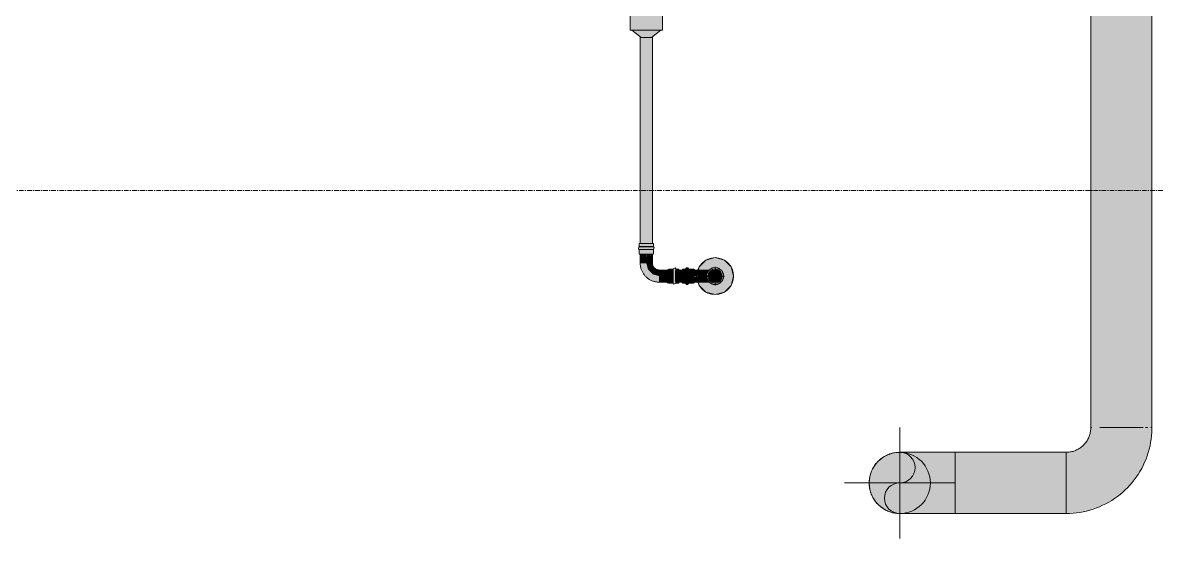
# Model space of a CAD drawing. Header units: inches. Extents: x -3679 to 241, y -496 to 1784.
# Drawn here: x -131 to -8.2, y 7.4 to 63.2 of the extents above; entities that cross this region are included whole.
import ezdxf

# ---------------------------------------------------------------- set-up
doc = ezdxf.new("R2010")
doc.units = ezdxf.units.IN
doc.header["$MEASUREMENT"] = 0
doc.linetypes.add('Grid Line', pattern=[0.875, 0.5, -0.125, 0.125, -0.125])
for name, color, linetype, lineweight in [('A-ANNO-NOTE', 250, 'Continuous', 9), ('P-PIPE', 1, 'Continuous', 9), ('P-PIPE-CNTR', 1, 'Continuous', 9), ('S-GRID', 8, 'Continuous', 9)]:
    doc.layers.add(name, color=color, linetype=linetype, lineweight=lineweight)

# ---------------------------------------------------------------- blocks, each defined once
blk = doc.blocks.new('Elbow - Welded - Generic - Standard-1141749-LOWER PARKING')
at = {"layer": 'P-PIPE'}
blk.add_hatch(color=256, dxfattribs=at).paths.add_polyline_path([(-17.99, 10.04), (-15.92, 10.27), (-13.95, 10.96), (-12.19, 12.07), (-10.72, 13.54), (-9.61, 15.3), (-8.92, 17.27), (-8.69, 19.34), (-9.65, 19.34), (-15.31, 19.34), (-15.52, 18.31), (-16.1, 17.45), (-16.96, 16.87), (-17.99, 16.67), (-17.98, 15.54), (-17.98, 10.13)], flags=0)
at = {"layer": 'P-PIPE', "flags": 128}
for points in [[(-15.31, 19.34), (-15.32, 19.23), (-15.32, 19.12), (-15.33, 19.02), (-15.35, 18.91), (-15.37, 18.81), (-15.39, 18.7), (-15.42, 18.6), (-15.45, 18.5), (-15.49, 18.4), (-15.53, 18.3), (-15.57, 18.2), (-15.62, 18.1), (-15.67, 18.01), (-15.72, 17.92), (-15.78, 17.83), (-15.84, 17.74), (-15.91, 17.66), (-15.98, 17.58), (-16.05, 17.5), (-16.08, 17.47)], [(-11.34, 12.83), (-11.09, 13.1), (-10.84, 13.38), (-10.61, 13.67), (-10.39, 13.97), (-10.18, 14.28), (-9.99, 14.6), (-9.8, 14.92), (-9.63, 15.25), (-9.48, 15.59), (-9.33, 15.93), (-9.2, 16.28), (-9.09, 16.64), (-8.99, 16.99), (-8.9, 17.35), (-8.83, 17.72), (-8.77, 18.09), (-8.73, 18.46), (-8.7, 18.83), (-8.69, 19.2), (-8.69, 19.34)], [(-16.08, 17.47), (-16.15, 17.39), (-16.23, 17.32), (-16.31, 17.25), (-16.4, 17.19), (-16.49, 17.13), (-16.58, 17.07), (-16.67, 17.01), (-16.76, 16.96), (-16.86, 16.92), (-16.96, 16.87), (-17.05, 16.83), (-17.16, 16.8), (-17.26, 16.77), (-17.36, 16.74), (-17.47, 16.72), (-17.57, 16.7), (-17.68, 16.68), (-17.78, 16.67), (-17.89, 16.67), (-17.99, 16.67)], [(-17.99, 10.04), (-17.61, 10.05), (-17.24, 10.07), (-16.87, 10.11), (-16.5, 10.16), (-16.14, 10.23), (-15.78, 10.31), (-15.42, 10.4), (-15.06, 10.51), (-14.71, 10.64), (-14.37, 10.77), (-14.03, 10.93), (-13.69, 11.09), (-13.37, 11.27), (-13.05, 11.46), (-12.74, 11.66), (-12.43, 11.88), (-12.14, 12.11), (-11.86, 12.35), (-11.58, 12.6), (-11.34, 12.83)]]:
    blk.add_lwpolyline(points, dxfattribs=at)
at = {"layer": 'P-PIPE'}
for centre, major_axis, ratio, start_param, end_param in [((-12, 19.34), (3.31, 0), 0.002083, 2.937265, 3.139553), ((-12, 19.34), (3.31, 0), 0.002083, 0, 0.259759), ((-17.99, 13.35), (0, 3.31), 0.00204, 6.023469, 6.283185), ((-17.99, 13.35), (0, 3.31), 0.00204, 5.76167, 6.021677), ((-17.99, 13.35), (0, 3.31), 0.00204, 5.49987, 5.75974), ((-17.99, 13.35), (0, 3.31), 0.00204, 5.238071, 5.497874), ((-17.99, 13.35), (0, 3.31), 0.00204, 4.976272, 5.236031), ((-17.99, 13.35), (0, 3.31), 0.00204, 4.714472, 4.974197), ((-17.99, 13.35), (0, 3.31), 0.00204, 4.452673, 4.712366), ((-17.99, 13.35), (0, 3.31), 0.00204, 4.190874, 4.450532), ((-17.99, 13.35), (0, 3.31), 0.00204, 3.929074, 4.188689), ((-17.99, 13.35), (0, 3.31), 0.00204, 3.143676, 3.344434), ((-17.99, 13.35), (0, 3.31), 0.00204, 3.667275, 3.926824), ((-17.99, 13.35), (0, 3.31), 0.00204, 3.405475, 3.664889)]:
    blk.add_ellipse(centre, major_axis=major_axis, ratio=ratio, start_param=start_param, end_param=end_param, dxfattribs=at)
blk = doc.blocks.new('Elbow - Welded - Generic - Standard-1141763-LOWER PARKING')
at = {"layer": 'P-PIPE'}
h = blk.add_hatch(color=256, dxfattribs=at)
h.paths.add_polyline_path([(-36, 10.04), (-35.14, 10.15), (-34.34, 10.48), (-33.66, 11.01), (-33.13, 11.7), (-32.8, 12.5), (-32.69, 13.36), (-32.8, 14.21), (-33.13, 15.01), (-33.66, 15.7), (-34.35, 16.22), (-35.15, 16.55), (-36.01, 16.67), (-36.86, 16.55), (-37.66, 16.22), (-38.34, 15.69), (-38.87, 15.01), (-39.2, 14.21), (-39.31, 13.35), (-39.2, 12.49), (-38.87, 11.7), (-38.34, 11.01), (-37.66, 10.48), (-36.86, 10.15), (-36.01, 10.04)], flags=0)
h.paths.add_polyline_path([(-36, 10.04), (-36.86, 10.15), (-37.66, 10.48), (-38.34, 11.01), (-38.87, 11.7), (-39.2, 12.5), (-39.31, 13.36), (-39.2, 14.21), (-38.87, 15.01), (-38.34, 15.7), (-37.66, 16.22), (-36.86, 16.55), (-36, 16.67), (-35.14, 16.55), (-34.34, 16.22), (-33.66, 15.7), (-33.13, 15.01), (-32.8, 14.21), (-32.69, 13.35), (-32.8, 12.49), (-33.13, 11.69), (-33.66, 11.01), (-34.35, 10.48), (-35.15, 10.15)], flags=0)
blk.add_hatch(color=256, dxfattribs=at).paths.add_polyline_path([(-30.97, 13.35), (-30.01, 13.35), (-30.02, 16.67), (-35.57, 16.66), (-36, 16.67), (-35.14, 16.55), (-34.34, 16.22), (-33.66, 15.69), (-33.13, 15.01), (-32.8, 14.19), (-32.69, 13.35), (-31.04, 13.35)], flags=0)
h = blk.add_hatch(color=256, dxfattribs=at)
h.paths.add_polyline_path([(-30.01, 12.5), (-30.01, 12.5), (-30.01, 12.5)], flags=0)
h.paths.add_polyline_path([(-36, 10.04), (-30.02, 10.04), (-30.01, 11.01), (-30.01, 13.35), (-32.69, 13.35), (-32.8, 12.49), (-33.13, 11.7), (-33.66, 11.01), (-34.35, 10.48), (-35.14, 10.15), (-36, 10.04)], flags=0)
at = {"layer": 'P-PIPE', "flags": 128}
for points in [[(-39.31, 13.35), (-39.31, 13.49), (-39.3, 13.62), (-39.29, 13.75), (-39.27, 13.88), (-39.25, 14.01), (-39.22, 14.14), (-39.19, 14.27), (-39.15, 14.4), (-39.1, 14.52), (-39.05, 14.64), (-39, 14.76), (-38.94, 14.88), (-38.88, 15), (-38.81, 15.11), (-38.74, 15.22), (-38.66, 15.33), (-38.58, 15.44), (-38.49, 15.54), (-38.4, 15.64), (-38.31, 15.73), (-38.21, 15.82), (-38.11, 15.91), (-38.01, 15.99), (-37.9, 16.07), (-37.79, 16.14), (-37.68, 16.21), (-37.56, 16.27), (-37.44, 16.33), (-37.32, 16.39), (-37.2, 16.44), (-37.08, 16.49), (-36.95, 16.53), (-36.82, 16.56), (-36.69, 16.59), (-36.56, 16.62), (-36.43, 16.64), (-36.3, 16.65), (-36.17, 16.66), (-36.04, 16.67), (-36, 16.67)], [(-36, 16.67), (-36, 16.67), (-35.98, 16.67), (-35.96, 16.67), (-35.92, 16.67), (-35.88, 16.67), (-35.83, 16.67), (-35.77, 16.67), (-35.7, 16.67), (-35.62, 16.67), (-35.53, 16.67), (-35.43, 16.67), (-35.32, 16.67), (-35.21, 16.67), (-35.09, 16.67), (-34.95, 16.67), (-34.81, 16.67), (-34.67, 16.67), (-34.51, 16.67), (-34.35, 16.67), (-34.18, 16.67), (-34.01, 16.67), (-33.83, 16.67), (-33.64, 16.67), (-33.44, 16.67), (-33.24, 16.67), (-33.04, 16.67), (-32.83, 16.67), (-32.62, 16.67), (-32.4, 16.67), (-32.18, 16.67), (-31.95, 16.67), (-31.72, 16.67), (-31.49, 16.67), (-31.26, 16.67), (-31.02, 16.67), (-30.79, 16.67), (-30.55, 16.67), (-30.31, 16.67), (-30.07, 16.67), (-30.02, 16.67)], [(-36, 10.04), (-36.13, 10.04), (-36.27, 10.05), (-36.4, 10.06), (-36.53, 10.08), (-36.66, 10.11), (-36.79, 10.13), (-36.92, 10.17), (-37.04, 10.21), (-37.17, 10.25), (-37.29, 10.3), (-37.41, 10.36), (-37.53, 10.41), (-37.65, 10.48), (-37.76, 10.55), (-37.87, 10.62), (-37.98, 10.7), (-38.08, 10.78), (-38.19, 10.86), (-38.28, 10.95), (-38.38, 11.04), (-38.47, 11.14), (-38.55, 11.24), (-38.64, 11.35), (-38.72, 11.45), (-38.79, 11.56), (-38.86, 11.68), (-38.92, 11.79), (-38.98, 11.91), (-39.04, 12.03), (-39.09, 12.15), (-39.13, 12.28), (-39.18, 12.4), (-39.21, 12.53), (-39.24, 12.66), (-39.27, 12.79), (-39.29, 12.92), (-39.3, 13.05), (-39.31, 13.18), (-39.31, 13.32), (-39.31, 13.35)], [(-30.02, 10.04), (-30.26, 10.04), (-30.5, 10.04), (-30.73, 10.04), (-30.97, 10.04), (-31.21, 10.04), (-31.44, 10.04), (-31.67, 10.04), (-31.9, 10.04), (-32.13, 10.04), (-32.35, 10.04), (-32.57, 10.04), (-32.78, 10.04), (-32.99, 10.04), (-33.2, 10.04), (-33.4, 10.04), (-33.6, 10.04), (-33.78, 10.04), (-33.97, 10.04), (-34.14, 10.04), (-34.31, 10.04), (-34.48, 10.04), (-34.63, 10.04), (-34.78, 10.04), (-34.92, 10.04), (-35.06, 10.04), (-35.18, 10.04), (-35.3, 10.04), (-35.41, 10.04), (-35.51, 10.04), (-35.6, 10.04), (-35.68, 10.04), (-35.75, 10.04), (-35.82, 10.04), (-35.87, 10.04), (-35.92, 10.04), (-35.95, 10.04), (-35.98, 10.04), (-35.99, 10.04), (-36, 10.04), (-36, 10.04)]]:
    blk.add_lwpolyline(points, dxfattribs=at)
at = {"layer": 'P-PIPE'}
for start_param, end_param in [(4.712389, 6.283185), (3.141593, 4.712389)]:
    blk.add_ellipse((-30.02, 13.35), major_axis=(0, 3.31), ratio=0.00204, start_param=start_param, end_param=end_param, dxfattribs=at)
blk = doc.blocks.new('Victaulic-VicPress316-Elbow 90-45deg Style P568_P571 - Standard-1142365-LOWER PARKING')
at = {"layer": 'P-PIPE'}
for points in [[(-59.18, 35.74), (-59.18, 36.51), (-59.52, 36.51), (-59.52, 35.74), (-59.31, 35.74)], [(-59.18, 34.98), (-59.18, 35.74), (-59.52, 35.74), (-59.52, 34.98)], [(-58.89, 35.74), (-58.89, 36.51), (-58.94, 36.6), (-59.04, 36.65), (-59.14, 36.59), (-59.18, 36.51), (-59.18, 35.74), (-58.96, 35.74)], [(-59.04, 34.83), (-58.94, 34.89), (-58.89, 34.98), (-58.89, 35.74), (-59.18, 35.74), (-59.18, 34.98), (-59.13, 34.88)], [(-58.44, 35.74), (-58.44, 36.51), (-58.89, 36.5), (-58.89, 35.74)], [(-58.75, 34.98), (-58.44, 34.99), (-58.44, 35.74), (-58.89, 35.74), (-58.89, 34.98)], [(-58.32, 35.74), (-58.22, 35.76), (-58.25, 35.92), (-58.24, 36.12), (-58.24, 36.17), (-58.22, 36.21), (-58.25, 36.33), (-58.24, 36.38), (-58.22, 36.4), (-58.3, 36.46), (-58.38, 36.5), (-58.44, 36.5), (-58.44, 35.74), (-58.38, 35.74)], [(-58.44, 34.98), (-58.36, 34.99), (-58.22, 35.09), (-58.25, 35.12), (-58.24, 35.22), (-58.23, 35.28), (-58.24, 35.32), (-58.24, 35.52), (-58.24, 35.63), (-58.22, 35.74), (-58.44, 35.74), (-58.44, 34.99)], [(-57.39, 35.74), (-57.39, 36.4), (-58.24, 36.39), (-58.26, 36.38), (-58.24, 36.26), (-58.23, 36.2), (-58.24, 36.17), (-58.24, 35.98), (-58.25, 35.9), (-58.22, 35.74), (-57.54, 35.74)], [(-57.39, 35.08), (-57.39, 35.74), (-58.22, 35.73), (-58.25, 35.57), (-58.24, 35.39), (-58.24, 35.31), (-58.23, 35.26), (-58.25, 35.17), (-58.24, 35.1), (-58.22, 35.08), (-57.83, 35.08)], [(-56.9, 35.74), (-56.84, 35.74), (-56.84, 36.09), (-56.67, 36.36), (-56.64, 36.4), (-57.39, 36.39), (-57.38, 35.74), (-56.91, 35.74)], [(-56.7, 35.08), (-56.64, 35.09), (-56.7, 35.17), (-56.85, 35.41), (-56.9, 35.6), (-56.91, 35.74), (-57.39, 35.74), (-57.39, 35.08), (-56.78, 35.08)], [(-55.98, 34.83), (-55.82, 34.88), (-55.67, 34.89), (-55.46, 35.01), (-55.33, 35.12), (-55.15, 35.41), (-55.1, 35.58), (-55.09, 35.74), (-55.23, 35.74), (-55.46, 35.2), (-56, 34.98), (-56.54, 35.2), (-56.78, 35.74), (-56.91, 35.74), (-56.9, 35.58), (-56.84, 35.39), (-56.67, 35.12), (-56.46, 34.96), (-56.33, 34.89), (-56.16, 34.85)], [(-55.23, 35.74), (-55.16, 35.74), (-55.15, 36.07), (-55.33, 36.36), (-55.54, 36.52), (-55.67, 36.59), (-55.84, 36.64), (-56.02, 36.65), (-56.18, 36.6), (-56.33, 36.59), (-56.54, 36.47), (-56.67, 36.36), (-56.85, 36.07), (-56.84, 35.74), (-56.77, 35.74), (-56.54, 36.28), (-56, 36.51), (-55.46, 36.28), (-55.23, 35.74)], [(-55.23, 35.74), (-55.46, 36.28), (-56, 36.51), (-56.54, 36.28), (-56.77, 35.74), (-56.66, 35.74), (-56.64, 35.91), (-56.57, 36.07), (-56.46, 36.21), (-56.33, 36.31), (-56.17, 36.38), (-56, 36.4), (-55.83, 36.38), (-55.67, 36.31), (-55.53, 36.21), (-55.43, 36.07), (-55.36, 35.91), (-55.34, 35.74)], [(-56, 34.98), (-55.46, 35.2), (-55.23, 35.74), (-55.34, 35.74), (-55.36, 35.57), (-55.43, 35.41), (-55.54, 35.28), (-55.67, 35.17), (-55.83, 35.11), (-56, 35.09), (-56.17, 35.11), (-56.33, 35.17), (-56.47, 35.28), (-56.57, 35.41), (-56.64, 35.57), (-56.66, 35.74), (-56.77, 35.74), (-56.54, 35.2), (-56.16, 35.04)]]:
    blk.add_hatch(color=256, dxfattribs=at).paths.add_polyline_path(points, flags=0)
for p, q in [((-59.18, 36.51), (-59.52, 36.51)), ((-59.52, 36.51), (-59.52, 35.74)), ((-59.52, 35.74), (-59.52, 34.98)), ((-59.18, 35.74), (-59.18, 36.51)), ((-59.18, 34.98), (-59.18, 35.74)), ((-58.44, 36.51), (-58.89, 36.51)), ((-58.89, 35.74), (-58.89, 36.51)), ((-58.89, 34.98), (-58.89, 35.74)), ((-57.39, 36.4), (-58.29, 36.4)), ((-59.52, 34.98), (-59.18, 34.98)), ((-58.89, 34.98), (-58.44, 34.98)), ((-58.28, 35.08), (-57.39, 35.08)), ((-56, 35.08), (-56.01, 35.08)), ((-55.97, 35.09), (-55.99, 35.08))]:
    blk.add_line(p, q, dxfattribs=at)
at = {"layer": 'P-PIPE', "flags": 128}
for points in [[(-59.18, 36.51), (-59.18, 36.51), (-59.18, 36.52), (-59.18, 36.53), (-59.18, 36.53), (-59.18, 36.54), (-59.18, 36.54), (-59.18, 36.55), (-59.17, 36.55), (-59.17, 36.56), (-59.17, 36.57), (-59.17, 36.57), (-59.17, 36.58), (-59.16, 36.58), (-59.16, 36.59), (-59.16, 36.59), (-59.15, 36.6), (-59.15, 36.6), (-59.15, 36.6), (-59.14, 36.61), (-59.14, 36.61), (-59.13, 36.62), (-59.13, 36.62), (-59.12, 36.62), (-59.12, 36.63), (-59.11, 36.63), (-59.11, 36.63), (-59.1, 36.64), (-59.1, 36.64), (-59.09, 36.64), (-59.09, 36.64), (-59.08, 36.65), (-59.08, 36.65), (-59.07, 36.65), (-59.07, 36.65), (-59.06, 36.65), (-59.05, 36.65), (-59.05, 36.65), (-59.04, 36.65), (-59.04, 36.65), (-59.03, 36.65), (-59.03, 36.65), (-59.02, 36.65), (-59.01, 36.65), (-59.01, 36.65), (-59, 36.65), (-59, 36.65), (-58.99, 36.65), (-58.99, 36.65), (-58.98, 36.64), (-58.98, 36.64), (-58.97, 36.64), (-58.97, 36.64), (-58.96, 36.63), (-58.96, 36.63), (-58.95, 36.63), (-58.95, 36.62), (-58.94, 36.62), (-58.94, 36.62), (-58.93, 36.61), (-58.93, 36.61), (-58.92, 36.6), (-58.92, 36.6), (-58.92, 36.59), (-58.91, 36.59), (-58.91, 36.58), (-58.91, 36.58), (-58.91, 36.57), (-58.9, 36.57), (-58.9, 36.56), (-58.9, 36.56), (-58.9, 36.55), (-58.9, 36.55), (-58.89, 36.54), (-58.89, 36.54), (-58.89, 36.53), (-58.89, 36.52), (-58.89, 36.52), (-58.89, 36.51), (-58.89, 36.51)], [(-59.18, 36.47), (-59.18, 36.48), (-59.18, 36.48), (-59.18, 36.49), (-59.18, 36.5), (-59.18, 36.5), (-59.18, 36.51), (-59.18, 36.51), (-59.18, 36.51), (-59.18, 36.51)], [(-59.18, 36.51), (-59.18, 36.51), (-59.18, 36.51), (-59.18, 36.5), (-59.18, 36.5), (-59.18, 36.49), (-59.18, 36.49), (-59.18, 36.48), (-59.18, 36.47), (-59.18, 36.46), (-59.18, 36.45), (-59.18, 36.44), (-59.18, 36.42), (-59.18, 36.41), (-59.18, 36.39), (-59.18, 36.37), (-59.18, 36.36), (-59.18, 36.34), (-59.18, 36.32), (-59.18, 36.3), (-59.18, 36.28), (-59.18, 36.25), (-59.18, 36.23), (-59.18, 36.21), (-59.18, 36.18), (-59.18, 36.16), (-59.18, 36.13), (-59.18, 36.1), (-59.18, 36.08), (-59.18, 36.05), (-59.18, 36.02), (-59.18, 35.99), (-59.18, 35.96), (-59.18, 35.93), (-59.18, 35.9), (-59.18, 35.87), (-59.18, 35.84), (-59.18, 35.81), (-59.18, 35.78), (-59.18, 35.75), (-59.18, 35.74)], [(-59.18, 35.74), (-59.18, 35.71), (-59.18, 35.68), (-59.18, 35.65), (-59.18, 35.62), (-59.18, 35.59), (-59.18, 35.56), (-59.18, 35.53), (-59.18, 35.5), (-59.18, 35.47), (-59.18, 35.44), (-59.18, 35.42), (-59.18, 35.39), (-59.18, 35.36), (-59.18, 35.34), (-59.18, 35.31), (-59.18, 35.28), (-59.18, 35.26), (-59.18, 35.24), (-59.18, 35.21), (-59.18, 35.19), (-59.18, 35.17), (-59.18, 35.15), (-59.18, 35.13), (-59.18, 35.11), (-59.18, 35.1), (-59.18, 35.08), (-59.18, 35.07), (-59.18, 35.05), (-59.18, 35.04), (-59.18, 35.03), (-59.18, 35.02), (-59.18, 35.01), (-59.18, 35), (-59.18, 34.99), (-59.18, 34.99), (-59.18, 34.98), (-59.18, 34.98), (-59.18, 34.98), (-59.18, 34.98), (-59.18, 34.98)], [(-58.89, 35.74), (-58.89, 35.77), (-58.89, 35.8), (-58.89, 35.83), (-58.89, 35.86), (-58.89, 35.89), (-58.89, 35.92), (-58.89, 35.95), (-58.89, 35.98), (-58.89, 36.01), (-58.89, 36.04), (-58.89, 36.07), (-58.89, 36.1), (-58.89, 36.12), (-58.89, 36.15), (-58.89, 36.18), (-58.89, 36.2), (-58.89, 36.22), (-58.89, 36.25), (-58.89, 36.27), (-58.89, 36.29), (-58.89, 36.31), (-58.89, 36.33), (-58.89, 36.35), (-58.89, 36.37), (-58.89, 36.39), (-58.89, 36.4), (-58.89, 36.42), (-58.89, 36.43), (-58.89, 36.45), (-58.89, 36.46), (-58.89, 36.47), (-58.89, 36.48), (-58.89, 36.48), (-58.89, 36.49), (-58.89, 36.5), (-58.89, 36.5), (-58.89, 36.51), (-58.89, 36.51), (-58.89, 36.51), (-58.89, 36.51)], [(-58.89, 36.51), (-58.89, 36.51), (-58.89, 36.51), (-58.89, 36.5), (-58.89, 36.5), (-58.89, 36.49), (-58.89, 36.49), (-58.89, 36.48), (-58.89, 36.47)], [(-58.89, 34.98), (-58.89, 34.98), (-58.89, 34.98), (-58.89, 34.98), (-58.89, 34.99), (-58.89, 34.99), (-58.89, 35), (-58.89, 35.01), (-58.89, 35.01), (-58.89, 35.02), (-58.89, 35.04), (-58.89, 35.05), (-58.89, 35.06), (-58.89, 35.08), (-58.89, 35.09), (-58.89, 35.11), (-58.89, 35.13), (-58.89, 35.15), (-58.89, 35.17), (-58.89, 35.19), (-58.89, 35.21), (-58.89, 35.23), (-58.89, 35.25), (-58.89, 35.28), (-58.89, 35.3), (-58.89, 35.33), (-58.89, 35.35), (-58.89, 35.38), (-58.89, 35.41), (-58.89, 35.44), (-58.89, 35.46), (-58.89, 35.49), (-58.89, 35.52), (-58.89, 35.55), (-58.89, 35.58), (-58.89, 35.61), (-58.89, 35.64), (-58.89, 35.67), (-58.89, 35.7), (-58.89, 35.73), (-58.89, 35.74)], [(-58.44, 36.51), (-58.43, 36.51), (-58.42, 36.51), (-58.41, 36.51), (-58.4, 36.51), (-58.38, 36.5), (-58.37, 36.5), (-58.36, 36.5), (-58.35, 36.49), (-58.34, 36.49), (-58.33, 36.49), (-58.32, 36.48), (-58.31, 36.48), (-58.3, 36.47), (-58.29, 36.47), (-58.29, 36.46), (-58.28, 36.45), (-58.27, 36.45), (-58.26, 36.44), (-58.25, 36.43), (-58.24, 36.43), (-58.24, 36.42), (-58.23, 36.41), (-58.22, 36.4), (-58.22, 36.4)], [(-57.39, 36.4), (-57.34, 36.4), (-57.28, 36.4), (-57.23, 36.4), (-57.17, 36.4), (-57.12, 36.4), (-57.06, 36.4), (-57.01, 36.4), (-56.95, 36.4), (-56.9, 36.4), (-56.85, 36.4), (-56.8, 36.4), (-56.75, 36.4), (-56.7, 36.4), (-56.65, 36.4), (-56.62, 36.4)], [(-55.09, 35.74), (-55.09, 35.78), (-55.09, 35.82), (-55.09, 35.85), (-55.1, 35.89), (-55.11, 35.92), (-55.11, 35.96), (-55.12, 35.99), (-55.13, 36.03), (-55.15, 36.06), (-55.16, 36.1), (-55.17, 36.13), (-55.19, 36.16), (-55.21, 36.2), (-55.23, 36.23), (-55.25, 36.26), (-55.27, 36.29), (-55.29, 36.32), (-55.31, 36.34), (-55.34, 36.37), (-55.36, 36.4), (-55.39, 36.42), (-55.42, 36.45), (-55.45, 36.47), (-55.48, 36.49), (-55.51, 36.51), (-55.54, 36.53), (-55.57, 36.55), (-55.6, 36.56), (-55.64, 36.58), (-55.67, 36.59), (-55.7, 36.6), (-55.74, 36.62), (-55.77, 36.63), (-55.81, 36.63), (-55.84, 36.64), (-55.88, 36.65), (-55.92, 36.65), (-55.95, 36.65), (-55.99, 36.65), (-56.03, 36.65), (-56.06, 36.65), (-56.1, 36.65), (-56.14, 36.64), (-56.17, 36.64), (-56.21, 36.63), (-56.24, 36.62), (-56.28, 36.61), (-56.31, 36.6), (-56.35, 36.59), (-56.38, 36.57), (-56.41, 36.56), (-56.44, 36.54), (-56.48, 36.52), (-56.51, 36.5), (-56.54, 36.48), (-56.57, 36.46), (-56.59, 36.43), (-56.62, 36.41), (-56.65, 36.38), (-56.67, 36.36), (-56.7, 36.33), (-56.72, 36.3), (-56.74, 36.27), (-56.76, 36.24), (-56.78, 36.21), (-56.8, 36.18), (-56.82, 36.15), (-56.83, 36.12), (-56.85, 36.08), (-56.86, 36.05), (-56.87, 36.01), (-56.88, 35.98), (-56.89, 35.94), (-56.9, 35.91), (-56.9, 35.87), (-56.91, 35.83), (-56.91, 35.8), (-56.91, 35.76), (-56.91, 35.74)], [(-56.91, 35.74), (-56.91, 35.71), (-56.91, 35.67), (-56.91, 35.63), (-56.9, 35.6), (-56.89, 35.56), (-56.89, 35.53), (-56.88, 35.49), (-56.87, 35.46), (-56.85, 35.42), (-56.84, 35.39), (-56.83, 35.35), (-56.81, 35.32), (-56.79, 35.29), (-56.77, 35.26), (-56.75, 35.23), (-56.73, 35.2), (-56.71, 35.17), (-56.69, 35.14), (-56.66, 35.11), (-56.64, 35.09), (-56.61, 35.06), (-56.58, 35.04), (-56.55, 35.02), (-56.52, 35), (-56.49, 34.97), (-56.46, 34.96), (-56.43, 34.94), (-56.4, 34.92), (-56.36, 34.91), (-56.33, 34.89), (-56.3, 34.88), (-56.26, 34.87), (-56.23, 34.86), (-56.19, 34.85), (-56.16, 34.84), (-56.12, 34.84), (-56.08, 34.83), (-56.05, 34.83), (-56.01, 34.83), (-55.97, 34.83), (-55.94, 34.83), (-55.9, 34.84), (-55.86, 34.84), (-55.83, 34.85), (-55.79, 34.85), (-55.76, 34.86), (-55.72, 34.87), (-55.69, 34.89), (-55.65, 34.9), (-55.62, 34.91), (-55.59, 34.93), (-55.56, 34.95), (-55.52, 34.96), (-55.49, 34.98), (-55.46, 35), (-55.43, 35.03), (-55.41, 35.05), (-55.38, 35.07), (-55.35, 35.1), (-55.33, 35.13), (-55.3, 35.15), (-55.28, 35.18), (-55.26, 35.21), (-55.24, 35.24), (-55.22, 35.27), (-55.2, 35.3), (-55.18, 35.34), (-55.17, 35.37), (-55.15, 35.4), (-55.14, 35.44), (-55.13, 35.47), (-55.12, 35.51), (-55.11, 35.54), (-55.1, 35.58), (-55.1, 35.61), (-55.09, 35.65), (-55.09, 35.69), (-55.09, 35.72), (-55.09, 35.74)], [(-56, 36.4), (-56, 36.4), (-56, 36.4)], [(-59.18, 34.98), (-59.18, 34.98), (-59.18, 34.98), (-59.18, 34.98), (-59.18, 34.99), (-59.18, 34.99), (-59.18, 35), (-59.18, 35.01), (-59.18, 35.01)], [(-58.89, 34.98), (-58.89, 34.97), (-58.89, 34.96), (-58.89, 34.96), (-58.89, 34.95), (-58.89, 34.95), (-58.89, 34.94), (-58.9, 34.94), (-58.9, 34.93), (-58.9, 34.92), (-58.9, 34.92), (-58.9, 34.91), (-58.91, 34.91), (-58.91, 34.9), (-58.91, 34.9), (-58.92, 34.89), (-58.92, 34.89), (-58.92, 34.88), (-58.93, 34.88), (-58.93, 34.88), (-58.93, 34.87), (-58.94, 34.87), (-58.94, 34.86), (-58.95, 34.86), (-58.95, 34.86), (-58.96, 34.85), (-58.96, 34.85), (-58.97, 34.85), (-58.97, 34.84), (-58.98, 34.84), (-58.98, 34.84), (-58.99, 34.84), (-58.99, 34.84), (-59, 34.83), (-59.01, 34.83), (-59.01, 34.83), (-59.02, 34.83), (-59.02, 34.83), (-59.03, 34.83), (-59.03, 34.83), (-59.04, 34.83), (-59.05, 34.83), (-59.05, 34.83), (-59.06, 34.83), (-59.06, 34.83), (-59.07, 34.83), (-59.07, 34.84), (-59.08, 34.84), (-59.09, 34.84), (-59.09, 34.84), (-59.1, 34.84), (-59.1, 34.85), (-59.11, 34.85), (-59.11, 34.85), (-59.12, 34.85), (-59.12, 34.86), (-59.13, 34.86), (-59.13, 34.87), (-59.14, 34.87), (-59.14, 34.87), (-59.14, 34.88), (-59.15, 34.88), (-59.15, 34.89), (-59.15, 34.89), (-59.16, 34.9), (-59.16, 34.9), (-59.16, 34.91), (-59.17, 34.91), (-59.17, 34.92), (-59.17, 34.92), (-59.17, 34.93), (-59.17, 34.93), (-59.18, 34.94), (-59.18, 34.94), (-59.18, 34.95), (-59.18, 34.96), (-59.18, 34.96), (-59.18, 34.97), (-59.18, 34.97), (-59.18, 34.98)], [(-58.89, 35.02), (-58.89, 35.01), (-58.89, 35), (-58.89, 34.99), (-58.89, 34.99), (-58.89, 34.98), (-58.89, 34.98), (-58.89, 34.98), (-58.89, 34.98), (-58.89, 34.98)], [(-58.22, 35.08), (-58.23, 35.08), (-58.23, 35.07), (-58.24, 35.06), (-58.25, 35.05), (-58.26, 35.04), (-58.27, 35.04), (-58.27, 35.03), (-58.28, 35.02), (-58.29, 35.02), (-58.3, 35.01), (-58.31, 35.01), (-58.32, 35), (-58.33, 35), (-58.34, 34.99), (-58.35, 34.99), (-58.36, 34.99), (-58.37, 34.98), (-58.38, 34.98), (-58.39, 34.98), (-58.4, 34.98), (-58.42, 34.98), (-58.43, 34.98), (-58.44, 34.98), (-58.44, 34.98)], [(-56.62, 35.08), (-56.64, 35.08), (-56.69, 35.08), (-56.74, 35.08), (-56.79, 35.08), (-56.84, 35.08), (-56.89, 35.08), (-56.94, 35.08), (-56.99, 35.08), (-57.05, 35.08), (-57.1, 35.08), (-57.16, 35.08), (-57.21, 35.08), (-57.27, 35.08), (-57.32, 35.08), (-57.38, 35.08), (-57.39, 35.08)]]:
    blk.add_lwpolyline(points, dxfattribs=at)
at = {"layer": 'P-PIPE'}
for start, end in [(359.9998, 179.9998), (179.9998, 359.9998)]:
    blk.add_arc((-56, 35.74), 0.766, start, end, dxfattribs=at)
blk = doc.blocks.new('Victaulic-VicPress316-Elbow 90-45deg Style P568_P571 - Standard-1142370-LOWER PARKING')
at = {"layer": 'P-PIPE'}
for points in [[(-64.22, 38.63), (-62.74, 38.63), (-62.68, 38.63), (-62.54, 38.78), (-62.69, 38.92), (-64.15, 38.92), (-64.22, 38.92), (-64.36, 38.78), (-64.22, 38.63)], [(-64.22, 38.92), (-62.74, 38.92), (-62.68, 38.92), (-62.69, 39.26), (-64.16, 39.26), (-64.22, 39.26), (-64.22, 38.92)], [(-64.22, 38.18), (-62.74, 38.18), (-62.68, 38.18), (-62.68, 38.63), (-64.18, 38.63), (-64.22, 38.63)], [(-64.11, 37.96), (-64.08, 37.99), (-64, 37.98), (-63.94, 37.99), (-63.91, 37.97), (-63.77, 38), (-63.57, 37.99), (-63.44, 37.97), (-63.23, 38), (-63.06, 37.99), (-62.98, 37.97), (-62.95, 37.99), (-62.83, 37.99), (-62.81, 37.99), (-62.79, 37.96), (-62.71, 38.07), (-62.7, 38.11), (-62.7, 38.12), (-62.7, 38.18), (-64.19, 38.18), (-64.22, 38.18), (-64.19, 38.06), (-64.11, 37.96)], [(-64.11, 37.14), (-63.78, 37.14), (-63.45, 37.14), (-63.47, 37.97), (-63.69, 38), (-63.8, 37.99), (-63.92, 37.97), (-63.97, 37.99), (-64.06, 37.99), (-64.09, 37.99), (-64.11, 37.96), (-64.11, 37.44)], [(-62.06, 35.08), (-61.23, 35.09), (-61.2, 35.11), (-61.21, 35.19), (-61.21, 35.25), (-61.23, 35.28), (-61.2, 35.42), (-61.21, 35.62), (-61.23, 35.75), (-62.06, 35.75), (-62.06, 35.1)], [(-61.01, 34.98), (-61.01, 36.29), (-61.01, 36.51), (-61.13, 36.48), (-61.23, 36.4), (-61.2, 36.38), (-61.21, 36.3), (-61.21, 36.24), (-61.23, 36.2), (-61.2, 36.06), (-61.21, 35.86), (-61.23, 35.73), (-61.2, 35.52), (-61.21, 35.35), (-61.23, 35.27), (-61.21, 35.24), (-61.21, 35.13), (-61.2, 35.11), (-61.23, 35.08), (-61.13, 35), (-61.08, 35), (-61.07, 34.99), (-61.01, 34.98)], [(-60.41, 34.83), (-60.27, 34.98), (-60.27, 36.29), (-60.27, 36.51), (-60.42, 36.65), (-60.56, 36.51), (-60.56, 35.2), (-60.56, 34.98), (-60.42, 34.83)], [(-60.27, 34.98), (-59.93, 34.98), (-59.93, 36.29), (-59.94, 36.51), (-60.27, 36.51), (-60.27, 35.2), (-60.27, 34.98)], [(-62.23, 35.12), (-62.51, 35.16), (-62.56, 35.17), (-62.45, 35.15), (-62.27, 35.13)]]:
    blk.add_hatch(color=256, dxfattribs=at).paths.add_polyline_path(points, flags=0)
h = blk.add_hatch(color=256, dxfattribs=at)
h.paths.add_polyline_path([(-62.06, 35.08), (-62.06, 35.32), (-62.06, 35.75), (-62.76, 35.93), (-63.27, 36.44), (-63.45, 37.14), (-64.11, 37.14), (-64.08, 37.01), (-64.05, 36.73), (-63.93, 36.31), (-63.82, 36.12), (-63.51, 35.69), (-62.98, 35.32), (-62.84, 35.24), (-62.56, 35.17), (-62.06, 35.08)], flags=0)
h.paths.add_polyline_path([(-62.06, 35.17), (-62.06, 35.17), (-62.51, 35.22)], flags=0)
h = blk.add_hatch(color=256, dxfattribs=at)
h.paths.add_polyline_path([(-62.79, 37.14), (-62.79, 37.97), (-62.82, 37.99), (-62.9, 37.98), (-62.96, 37.99), (-62.99, 37.97), (-63.13, 38), (-63.33, 37.99), (-63.45, 37.97), (-63.45, 37.14), (-62.8, 37.14)], flags=0)
h.paths.add_polyline_path([(-63.23, 37.14), (-63.23, 37.14), (-63.19, 37.44)], flags=0)
h.paths.add_polyline_path([(-63.34, 37.14), (-63.34, 37.14), (-63.32, 37.44)], flags=0)
h = blk.add_hatch(color=256, dxfattribs=at)
h.paths.add_polyline_path([(-62.06, 35.75), (-62.07, 36.4), (-62.58, 36.62), (-62.8, 37.14), (-63.45, 37.14), (-63.27, 36.44), (-62.76, 35.93), (-62.06, 35.75)], flags=0)
h.paths.add_polyline_path([(-62.21, 35.84), (-62.06, 35.86), (-62.06, 35.86)], flags=0)
h = blk.add_hatch(color=256, dxfattribs=at)
h.paths.add_polyline_path([(-62.06, 36.07), (-62.06, 36.07), (-61.57, 36.07)], flags=0)
h.paths.add_polyline_path([(-62.06, 35.86), (-62.06, 35.86), (-61.23, 35.91)], flags=0)
h.paths.add_polyline_path([(-62.06, 35.75), (-61.23, 35.76), (-61.2, 35.98), (-61.21, 36.13), (-61.23, 36.21), (-61.21, 36.26), (-61.21, 36.35), (-61.2, 36.38), (-61.23, 36.4), (-62.06, 36.39), (-62.06, 35.82)], flags=0)
h = blk.add_hatch(color=256, dxfattribs=at)
h.paths.add_polyline_path([(-61.01, 34.98), (-60.56, 34.98), (-60.56, 36.29), (-60.56, 36.51), (-61.01, 36.5), (-61.01, 35.2), (-61.01, 34.98)], flags=0)
h.paths.add_polyline_path([(-61.01, 36.4), (-61.01, 36.4), (-60.59, 36.4)], flags=0)
for p, q in [((-64.22, 39.26), (-64.22, 38.92)), ((-64.22, 38.63), (-64.22, 38.18)), ((-64.22, 38.18), (-64.11, 37.97)), ((-62.68, 38.18), (-62.79, 37.96)), ((-62.68, 38.92), (-62.68, 39.26)), ((-62.68, 38.18), (-62.68, 38.63)), ((-64.11, 38.02), (-64.11, 37.14)), ((-64.11, 37.97), (-64.11, 37.96)), ((-62.79, 37.14), (-62.79, 38.02)), ((-61.17, 36.4), (-62.06, 36.4)), ((-61.01, 36.51), (-61.23, 36.4)), ((-60.56, 36.51), (-61.01, 36.51)), ((-59.93, 36.51), (-60.27, 36.51)), ((-62.06, 35.08), (-61.17, 35.08)), ((-61.18, 35.03), (-61.23, 35.08)), ((-61.01, 34.98), (-61.18, 35.03)), ((-61.01, 34.98), (-60.56, 34.98)), ((-60.27, 34.98), (-59.93, 34.98))]:
    blk.add_line(p, q, dxfattribs=at)
at = {"layer": 'P-PIPE', "flags": 128}
for points in [[(-62.59, 38.89), (-62.67, 38.92), (-62.68, 38.92), (-62.68, 38.92), (-62.69, 38.92), (-62.7, 38.92), (-62.7, 38.92), (-62.71, 38.92), (-62.72, 38.92), (-62.73, 38.92), (-62.74, 38.92), (-62.76, 38.92), (-62.77, 38.92), (-62.79, 38.93), (-62.8, 38.93), (-62.82, 38.93), (-62.84, 38.93), (-62.86, 38.93), (-62.88, 38.93), (-62.9, 38.93), (-62.92, 38.93), (-62.94, 38.93), (-62.96, 38.93), (-62.99, 38.93), (-63.01, 38.93), (-63.04, 38.93), (-63.07, 38.93), (-63.09, 38.93), (-63.12, 38.93), (-63.15, 38.93), (-63.18, 38.93), (-63.2, 38.93), (-63.23, 38.93), (-63.26, 38.93), (-63.29, 38.93), (-63.32, 38.93), (-63.35, 38.93), (-63.38, 38.93), (-63.42, 38.93), (-63.45, 38.93), (-63.48, 38.93), (-63.51, 38.93), (-63.54, 38.93), (-63.57, 38.93), (-63.6, 38.93), (-63.63, 38.93), (-63.66, 38.93), (-63.69, 38.93), (-63.72, 38.93), (-63.75, 38.93), (-63.77, 38.93), (-63.8, 38.93), (-63.83, 38.93), (-63.85, 38.93), (-63.88, 38.93), (-63.9, 38.93), (-63.93, 38.93), (-63.95, 38.93), (-63.98, 38.93), (-64, 38.93), (-64.02, 38.93), (-64.04, 38.93), (-64.06, 38.93), (-64.08, 38.93), (-64.09, 38.93), (-64.11, 38.93), (-64.13, 38.93), (-64.14, 38.92), (-64.15, 38.92), (-64.16, 38.92), (-64.18, 38.92), (-64.19, 38.92), (-64.19, 38.92), (-64.2, 38.92), (-64.21, 38.92), (-64.21, 38.92), (-64.22, 38.92), (-64.23, 38.92), (-64.25, 38.92), (-64.31, 38.66)], [(-64.17, 38.63), (-64.18, 38.63), (-64.19, 38.63), (-64.2, 38.63), (-64.21, 38.63), (-64.21, 38.63), (-64.22, 38.63), (-64.22, 38.63), (-64.24, 38.63), (-64.31, 38.66)], [(-62.59, 38.89), (-62.67, 38.63), (-62.68, 38.63), (-62.68, 38.63), (-62.69, 38.63), (-62.7, 38.63), (-62.7, 38.63), (-62.71, 38.63), (-62.72, 38.63)], [(-64.11, 37.14), (-64.11, 37.05), (-64.1, 36.97), (-64.09, 36.89), (-64.08, 36.81), (-64.07, 36.73), (-64.05, 36.65), (-64.03, 36.57), (-64, 36.49), (-63.98, 36.41), (-63.95, 36.34), (-63.91, 36.26), (-63.88, 36.19), (-63.84, 36.12), (-63.79, 36.05), (-63.75, 35.98), (-63.7, 35.91), (-63.65, 35.85), (-63.6, 35.78), (-63.54, 35.72), (-63.49, 35.66), (-63.43, 35.61), (-63.36, 35.55), (-63.33, 35.53)], [(-62.51, 36.56), (-62.54, 36.58), (-62.56, 36.6), (-62.58, 36.62), (-62.6, 36.64), (-62.62, 36.66), (-62.64, 36.68), (-62.66, 36.71), (-62.67, 36.73), (-62.69, 36.76), (-62.7, 36.78), (-62.72, 36.81), (-62.73, 36.83), (-62.74, 36.86), (-62.75, 36.89), (-62.76, 36.92), (-62.77, 36.95), (-62.77, 36.97), (-62.78, 37), (-62.79, 37.03), (-62.79, 37.06), (-62.79, 37.09), (-62.79, 37.12), (-62.79, 37.14)], [(-62.06, 36.4), (-62.09, 36.4), (-62.12, 36.4), (-62.15, 36.41), (-62.17, 36.41), (-62.2, 36.41), (-62.23, 36.42), (-62.26, 36.43), (-62.29, 36.44), (-62.32, 36.45), (-62.34, 36.46), (-62.37, 36.47), (-62.4, 36.48), (-62.42, 36.5), (-62.45, 36.51), (-62.47, 36.53), (-62.5, 36.55), (-62.51, 36.56)], [(-60.32, 36.62), (-60.56, 36.53), (-60.56, 36.52), (-60.56, 36.51), (-60.56, 36.5), (-60.56, 36.5), (-60.56, 36.49), (-60.56, 36.48), (-60.56, 36.47), (-60.56, 36.46), (-60.56, 36.45), (-60.56, 36.44), (-60.56, 36.43), (-60.56, 36.41), (-60.56, 36.39), (-60.56, 36.38), (-60.56, 36.36), (-60.56, 36.34), (-60.56, 36.32), (-60.56, 36.3), (-60.56, 36.28), (-60.56, 36.26), (-60.56, 36.23), (-60.56, 36.21), (-60.56, 36.19), (-60.56, 36.16), (-60.56, 36.13), (-60.56, 36.11), (-60.56, 36.08), (-60.56, 36.05), (-60.56, 36.02), (-60.56, 35.99), (-60.56, 35.97), (-60.56, 35.94), (-60.56, 35.91), (-60.56, 35.88), (-60.56, 35.85), (-60.56, 35.82), (-60.56, 35.78), (-60.56, 35.75), (-60.56, 35.72), (-60.56, 35.69), (-60.56, 35.66), (-60.56, 35.63), (-60.56, 35.6), (-60.56, 35.57), (-60.56, 35.54), (-60.56, 35.51), (-60.56, 35.48), (-60.56, 35.45), (-60.56, 35.43), (-60.56, 35.4), (-60.56, 35.37), (-60.56, 35.34), (-60.56, 35.32), (-60.56, 35.29), (-60.56, 35.27), (-60.56, 35.24), (-60.56, 35.22), (-60.56, 35.2), (-60.56, 35.18), (-60.56, 35.16), (-60.56, 35.14), (-60.56, 35.12), (-60.56, 35.1), (-60.56, 35.09), (-60.56, 35.07), (-60.56, 35.06), (-60.56, 35.04), (-60.56, 35.03), (-60.56, 35.02), (-60.56, 35.01), (-60.56, 35), (-60.56, 34.99), (-60.56, 34.98), (-60.56, 34.98), (-60.56, 34.97), (-60.56, 34.97), (-60.56, 34.95), (-60.5, 34.86)], [(-60.32, 36.62), (-60.27, 36.53), (-60.27, 36.52), (-60.27, 36.51), (-60.27, 36.5), (-60.27, 36.5), (-60.27, 36.49), (-60.27, 36.48), (-60.27, 36.47)], [(-63.33, 35.53), (-63.27, 35.48), (-63.2, 35.43), (-63.13, 35.39), (-63.06, 35.35), (-62.99, 35.31), (-62.91, 35.27), (-62.84, 35.24), (-62.76, 35.21), (-62.68, 35.18), (-62.6, 35.16), (-62.52, 35.14), (-62.44, 35.12), (-62.36, 35.11), (-62.28, 35.1), (-62.2, 35.09), (-62.12, 35.09), (-62.06, 35.08)], [(-60.27, 35.02), (-60.27, 35.01), (-60.27, 35), (-60.27, 34.99), (-60.27, 34.98), (-60.27, 34.98), (-60.27, 34.97), (-60.27, 34.96), (-60.27, 34.93), (-60.5, 34.86)]]:
    blk.add_lwpolyline(points, dxfattribs=at)
at = {"layer": 'P-PIPE'}
for centre, major_axis, ratio, start_param, end_param in [((-63.45, 39.26), (0.766, 0), 0.004167, 0.005258, 3.141593), ((-63.45, 38.92), (-0.767, 0), 0.004167, 3.146851, 6.283185), ((-63.45, 38.63), (-0.767, 0), 0.004167, 3.146851, 6.283185), ((-60.56, 35.74), (0, 0.766), 0.005258, 0, 3.137426), ((-60.27, 35.74), (0, 0.766), 0.005258, 0, 3.137426), ((-59.93, 35.74), (0, 0.766), 0.005258, 0, 3.137426), ((-59.93, 35.74), (0, 0.766), 0.005258, 5.901492, 6.087444), ((-59.93, 35.74), (0, 0.766), 0.005258, 3.340887, 3.524634)]:
    blk.add_ellipse(centre, major_axis=major_axis, ratio=ratio, start_param=start_param, end_param=end_param, dxfattribs=at)

msp = doc.modelspace()

# ---------------------------------------------------------------- hatches: boundary and pattern name
at = {"layer": 'A-ANNO-NOTE'}
msp.add_hatch(color=256, dxfattribs=at).paths.add_polyline_path([(-56, 33.74), (-55, 34.01), (-54.27, 34.74), (-54, 35.74), (-54.27, 36.74), (-55, 37.47), (-56, 37.74), (-57, 37.47), (-57.73, 36.74), (-58, 35.74), (-57.73, 34.74), (-57, 34.01)], flags=0)
h = msp.add_hatch(color=256, dxfattribs=at)
edge = h.paths.add_edge_path(flags=0)
edge.add_arc((-56, 35.74), 2, 0, 360)
at = {"layer": 'P-PIPE'}
for points in [[(-15.31, 19.34), (-14.34, 19.34), (-12, 19.34), (-12, 165.75), (-15.31, 165.75), (-15.31, 19.34)], [(-8.69, 19.34), (-8.69, 165.75), (-9.66, 165.75), (-12, 165.75), (-11.99, 19.34), (-8.71, 19.34)], [(-61.7, 62.36), (-61.7, 63.99), (-62.21, 64.51), (-63.45, 65.75), (-65.2, 63.99), (-65.2, 62.36), (-64.69, 62.36), (-61.76, 62.36)], [(-61.89, 62.35), (-62.67, 62.36), (-65.2, 62.36), (-64.86, 62.36), (-63.74, 62.36), (-61.89, 62.35)], [(-62.89, 61.58), (-61.89, 62.36), (-63.15, 62.36), (-65.01, 62.36), (-64.01, 61.58), (-62.89, 61.58)], [(-64.11, 39.26), (-63.45, 39.28), (-63.45, 61.58), (-64.11, 61.58), (-64.11, 39.26)], [(-62.79, 39.26), (-62.79, 61.58), (-63.28, 61.58), (-63.45, 61.58), (-63.44, 39.27), (-62.79, 39.26)], [(-59.52, 35.74), (-59.52, 36.4), (-59.93, 36.39), (-59.93, 35.74)], [(-59.93, 35.08), (-59.52, 35.09), (-59.52, 35.74), (-59.93, 35.74), (-59.93, 35.08)], [(-56, 35.09), (-55.83, 35.11), (-55.67, 35.17), (-55.54, 35.28), (-55.43, 35.41), (-55.36, 35.57), (-55.34, 35.74), (-55.36, 35.91), (-55.43, 36.07), (-55.54, 36.21), (-55.67, 36.31), (-55.83, 36.38), (-56, 36.4), (-56.17, 36.38), (-56.33, 36.31), (-56.46, 36.21), (-56.57, 36.07), (-56.64, 35.91), (-56.66, 35.74), (-56.64, 35.57), (-56.57, 35.41), (-56.46, 35.28), (-56.33, 35.17), (-56.17, 35.11)], [(-36, 10.04), (-35.14, 10.15), (-34.35, 10.48), (-33.66, 11.01), (-33.13, 11.7), (-32.8, 12.5), (-32.69, 13.35), (-32.8, 14.21), (-33.13, 15.01), (-33.66, 15.7), (-34.35, 16.22), (-35.14, 16.55), (-36, 16.67), (-36.86, 16.55), (-37.66, 16.22), (-38.34, 15.7), (-38.87, 15.01), (-39.2, 14.21), (-39.31, 13.35), (-39.2, 12.5), (-38.87, 11.7), (-38.34, 11.01), (-37.66, 10.48), (-36.86, 10.15)], [(-26.26, 13.35), (-17.98, 13.36), (-17.99, 16.67), (-30.02, 16.66), (-30.01, 15.61), (-30.01, 13.35)], [(-30.02, 10.04), (-17.99, 10.04), (-17.98, 11.01), (-17.98, 13.35), (-30.01, 13.35), (-30.02, 10.04)]]:
    msp.add_hatch(color=256, dxfattribs=at).paths.add_polyline_path(points, flags=0)

# ---------------------------------------------------------------- linework, layer by layer
at = {"layer": 'A-ANNO-NOTE'}
for p, q in [((-57, 37.47), (-57.73, 36.74)), ((-56, 37.74), (-57, 37.47)), ((-55, 37.47), (-56, 37.74)), ((-54.27, 36.74), (-55, 37.47)), ((-57.73, 36.74), (-58, 35.74)), ((-58, 35.74), (-57.73, 34.74)), ((-54, 35.74), (-54.27, 36.74)), ((-54.27, 34.74), (-54, 35.74)), ((-57.73, 34.74), (-57, 34.01)), ((-55, 34.01), (-54.27, 34.74)), ((-57, 34.01), (-56, 33.74)), ((-56, 33.74), (-55, 34.01))]:
    msp.add_line(p, q, dxfattribs=at)
msp.add_circle((-56, 35.74), 2, dxfattribs=at)
at = {"layer": 'P-PIPE'}
for p, q in [((-15.31, 165.75), (-15.31, 19.34)), ((-8.69, 19.34), (-8.69, 165.75)), ((-65.2, 63.99), (-65.2, 62.36)), ((-61.7, 62.36), (-61.7, 63.99)), ((-65.01, 62.36), (-64.01, 61.58)), ((-64.11, 61.58), (-64.11, 39.26)), ((-62.89, 61.58), (-61.89, 62.36)), ((-62.79, 39.26), (-62.79, 61.58)), ((-59.52, 36.4), (-59.93, 36.4)), ((-59.93, 35.08), (-59.52, 35.08)), ((-17.99, 16.67), (-30.02, 16.67)), ((-30.02, 10.04), (-17.99, 10.04))]:
    msp.add_line(p, q, dxfattribs=at)
for centre, radius, start, end in [((-56, 35.74), 0.657, 0, 180), ((-56, 35.74), 0.657, 180, 360), ((-56, 35.41), 0.329, 90, 270), ((-56, 36.07), 0.329, 270, 90), ((-36, 13.35), 3.31, 360, 180), ((-36, 15.01), 1.66, 270, 90), ((-36, 13.35), 3.31, 180, 360), ((-36, 11.7), 1.66, 90, 270)]:
    msp.add_arc(centre, radius, start, end, dxfattribs=at)
for centre, major_axis, ratio, start_param, end_param in [((-63.45, 62.36), (1.75, 0), 0.004167, 0, 3.139611), ((-63.45, 62.36), (1.75, 0), 0.004167, 3.141593, 3.601413), ((-63.45, 61.58), (0.657, 0), 0.004167, 1.570796, 3.141593), ((-63.45, 61.58), (0.657, 0), 0.004167, 0, 1.570796), ((-63.45, 62.36), (1.75, 0), 0.004167, 5.824041, 6.281203), ((-12, 19.34), (3.31, 0), 0.002078, 2.879793, 2.937181), ((-12, 19.34), (3.31, 0), 0.002078, 2.094395, 2.354502), ((-12, 19.34), (3.31, 0), 0.002078, 1.832596, 2.092557), ((-12, 19.34), (3.31, 0), 0.002078, 1.570796, 1.830641), ((-12, 19.34), (3.31, 0), 0.002078, 1.308997, 1.568733), ((-12, 19.34), (3.31, 0), 0.002078, 1.047198, 1.306817), ((-12, 19.34), (3.31, 0), 0.002078, 0.785398, 1.044871), ((-12, 19.34), (3.31, 0), 0.002078, 0.523599, 0.665451), ((-12, 19.34), (3.31, 0), 0.002078, 0, 0.057489), ((-30.02, 13.35), (0, 3.31), 0.00204, 5.759924, 6.021386), ((-30.02, 13.35), (0, 3.31), 0.00204, 5.49796, 5.759587), ((-17.99, 13.35), (0, 3.31), 0.00204, 6.224226, 6.283185), ((-30.02, 13.35), (0, 3.31), 0.00204, 5.236082, 5.497787), ((-30.02, 13.35), (0, 3.31), 0.00204, 4.97423, 5.235988), ((-17.99, 13.35), (0, 3.31), 0.00204, 5.238361, 5.497787), ((-17.99, 13.35), (0, 3.31), 0.00204, 4.976414, 5.235988), ((-30.02, 13.35), (0, 3.31), 0.00204, 4.712389, 4.974188), ((-17.99, 13.35), (0, 3.31), 0.00204, 4.714497, 4.974188), ((-30.02, 13.35), (0, 3.31), 0.00204, 4.45059, 4.712389), ((-30.02, 13.35), (0, 3.31), 0.00204, 4.18879, 4.450548), ((-17.99, 13.35), (0, 3.31), 0.00204, 4.452587, 4.712389), ((-17.99, 13.35), (0, 3.31), 0.00204, 4.190669, 4.45059), ((-30.02, 13.35), (0, 3.31), 0.00204, 3.926991, 4.188696), ((-17.99, 13.35), (0, 3.31), 0.00204, 3.928722, 4.18879), ((-30.02, 13.35), (0, 3.31), 0.00204, 3.403392, 3.664854), ((-30.02, 13.35), (0, 3.31), 0.00204, 3.665191, 3.926818), ((-17.99, 13.35), (0, 3.31), 0.00204, 3.344432, 3.403392)]:
    msp.add_ellipse(centre, major_axis=major_axis, ratio=ratio, start_param=start_param, end_param=end_param, dxfattribs=at)
at = {"layer": 'P-PIPE-CNTR'}
for p, q in [((-57, 35.74), (-55, 35.74)), ((-56, 34.74), (-56, 36.74)), ((-36, 7.35), (-36, 19.35)), ((-42, 13.35), (-30, 13.35))]:
    msp.add_line(p, q, dxfattribs=at)
at = {"layer": 'S-GRID', "linetype": 'Grid Line'}
msp.add_line((-3666.39, 45), (228, 45), dxfattribs=at)

# ---------------------------------------------------------------- block references
at = {"layer": 'P-PIPE'}
for name in ['Victaulic-VicPress316-Elbow 90-45deg Style P568_P571 - Standard-1142370-LOWER PARKING', 'Victaulic-VicPress316-Elbow 90-45deg Style P568_P571 - Standard-1142365-LOWER PARKING', 'Elbow - Welded - Generic - Standard-1141749-LOWER PARKING', 'Elbow - Welded - Generic - Standard-1141763-LOWER PARKING']:
    msp.add_blockref(name, (0, 0), dxfattribs=at)

doc.saveas('drawing.dxf')
